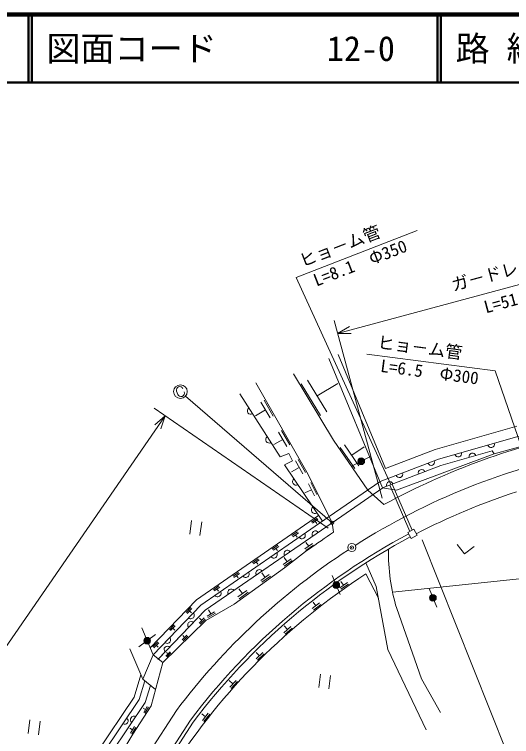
# Model space of a CAD drawing. Units: millimetres on the paper. Extents: x 40 to 680, y 20 to 380.
# Drawn here: x 115.7 to 188.6, y 274.1 to 380 of the extents above; entities that cross this region are included whole.
import ezdxf
from ezdxf.enums import TextEntityAlignment as Align

# ---------------------------------------------------------------- set-up
doc = ezdxf.new("R2010")
doc.units = ezdxf.units.MM
doc.header["$PDMODE"] = 32
doc.header["$PDSIZE"] = 0.5
for name, color, linetype, lineweight in [('M-BGD', 7, 'Continuous', 18), ('M-TTL', 2, 'Continuous', 140), ('M-TTL-LINE', 7, 'Continuous', 50)]:
    doc.layers.add(name, color=color, linetype=linetype, lineweight=lineweight)
doc.layers.add('M-TTL-TXT', color=7, linetype='Continuous')
doc.styles.add('ＭＳ ゴシック', font='')
doc.styles.get('ＭＳ ゴシック').set_extended_font_data('MS Gothic')

msp = doc.modelspace()

# ---------------------------------------------------------------- linework, layer by layer
at = {"layer": 'M-BGD'}
for p, q in [((157.026, 341.425), (174.74, 348.296)), ((163.095, 333.197), (212.327, 346.511)), ((157.026, 341.425), (170.915, 311.026)), ((169.624, 309.055), (162.573, 335.128)), ((164.825, 334.201), (163.095, 333.197)), ((163.095, 333.197), (165.095, 333.202)), ((161.804, 329.526), (169.693, 310.559)), ((163.189, 330.102), (170.134, 313.404)), ((167.352, 330.183), (186.193, 327.731)), ((189.988, 316.652), (186.193, 327.731)), ((162.487, 317.573), (156.633, 327.284)), ((158.694, 326.352), (161.492, 321.71)), ((158.778, 312.533), (151.077, 325.967)), ((157.766, 325.793), (160.564, 321.151)), ((160.093, 324.031), (163.117, 325.854)), ((139.486, 324.724), (139.667, 324.258)), ((148.733, 324.361), (154.66, 315.12)), ((162.311, 305.442), (140.799, 324.018)), ((151.842, 323.149), (153.179, 320.815)), ((152.308, 323.416), (153.646, 321.083)), ((161.683, 304.619), (136.175, 322.235)), ((81.211, 239.131), (137.821, 321.099)), ((137.821, 321.099), (136.297, 319.803)), ((137.149, 319.215), (137.821, 321.099)), ((152.511, 321.982), (151.047, 321.143)), ((154.857, 318.97), (156.072, 316.851)), ((177.42, 316.194), (189.367, 319.619)), ((154.433, 318.727), (155.648, 316.608)), ((189.725, 318.162), (177.896, 314.77)), ((177.896, 314.77), (189.725, 318.162)), ((197.26, 318.688), (186.065, 315.553)), ((155.041, 317.668), (153.744, 316.924)), ((167.518, 310.22), (162.487, 317.573)), ((164.103, 316.889), (166.213, 313.805)), ((163.486, 316.467), (165.596, 313.383)), ((165.158, 315.347), (166.973, 316.589)), ((170.134, 313.404), (177.42, 316.194)), ((185.751, 315.982), (178.213, 313.821)), ((186.065, 315.553), (185.751, 315.982)), ((154.66, 315.12), (155.94, 315.617)), ((155.94, 315.617), (156.456, 314.538)), ((157.286, 314.733), (158.384, 312.819)), ((165.221, 313.777), (167.892, 315.144)), ((177.896, 314.77), (169.309, 311.482)), ((169.336, 311.492), (177.896, 314.77)), ((171.723, 310.193), (186.065, 315.553)), ((156.456, 314.538), (155.305, 313.956)), ((155.305, 313.956), (160.853, 305.652)), ((157.452, 313.556), (156.313, 312.904)), ((156.903, 314.514), (158.001, 312.599)), ((178.213, 313.821), (169.693, 310.559)), ((162.311, 305.442), (158.778, 312.533)), ((169.309, 311.482), (161.861, 306.346)), ((158.808, 311.148), (159.68, 309.399)), ((159.158, 311.323), (160.029, 309.573)), ((169.723, 310.553), (162.311, 305.442)), ((169.693, 310.559), (171.723, 310.193)), ((173.691, 304.174), (170.748, 310.962)), ((174.002, 304.338), (171.075, 311.087)), ((159.244, 310.274), (158.295, 309.801)), ((169.885, 308.09), (167.518, 310.22)), ((142.389, 294.135), (160.298, 306.483)), ((161.861, 306.346), (143.04, 293.369)), ((143.04, 293.369), (161.861, 306.346)), ((141.684, 305.752), (141.425, 303.769)), ((143.171, 305.558), (142.913, 303.575)), ((162.311, 305.442), (143.691, 292.603)), ((162.311, 305.442), (143.691, 292.603)), ((160.101, 306.105), (159.278, 305.537)), ((160.215, 305.94), (159.392, 305.373)), ((159.803, 305.656), (160.03, 305.327)), ((162.506, 304.05), (162.311, 305.442)), ((157.22, 304.118), (156.397, 303.55)), ((173.404, 304.023), (174.289, 304.489)), ((173.865, 303.136), (173.404, 304.023)), ((174.75, 303.601), (174.289, 304.489)), ((157.333, 303.953), (156.51, 303.386)), ((156.922, 303.67), (157.149, 303.34)), ((173.865, 303.136), (174.75, 303.601)), ((154.338, 302.131), (153.515, 301.564)), ((154.452, 301.967), (153.629, 301.399)), ((158.296, 301.591), (159.402, 302.39)), ((158.849, 301.99), (158.452, 302.539)), ((158.456, 301.369), (159.562, 302.169)), ((175.486, 302.924), (188.138, 271.185)), ((180.625, 302.267), (181.703, 300.866)), ((183.104, 301.944), (181.703, 300.866)), ((154.04, 301.683), (154.267, 301.354)), ((151.457, 300.145), (150.634, 299.577)), ((151.571, 299.98), (150.747, 299.412)), ((155.095, 299.299), (156.273, 300.15)), ((155.684, 299.724), (155.247, 300.329)), ((155.266, 299.063), (156.443, 299.914)), ((155.285, 298.838), (147.922, 293.507)), ((151.159, 299.696), (151.386, 299.367)), ((167.224, 299.549), (168.751, 296.077)), ((148.576, 298.158), (147.752, 297.59)), ((148.689, 297.993), (147.866, 297.425)), ((148.277, 297.709), (148.505, 297.38)), ((151.823, 296.955), (153.073, 297.859)), ((152.448, 297.407), (151.97, 298.069)), ((162.308, 297.681), (163.461, 294.912)), ((167.243, 297.949), (169.065, 294.371)), ((152.004, 296.705), (153.254, 297.609)), ((163.411, 295.893), (164.526, 296.657)), ((163.968, 296.275), (163.585, 296.835)), ((190.216, 297.272), (171.141, 295.269)), ((145.694, 296.171), (144.871, 295.603)), ((145.808, 296.006), (144.984, 295.439)), ((145.396, 295.722), (145.623, 295.393)), ((149.139, 295.037), (148.618, 295.758)), ((163.564, 295.67), (164.679, 296.434)), ((168.751, 296.077), (170.457, 286.831)), ((176.495, 295.814), (177.631, 293.037)), ((148.477, 294.559), (149.801, 295.516)), ((148.668, 294.294), (149.992, 295.251)), ((135.604, 287.087), (142.389, 294.135)), ((147.922, 293.507), (143.783, 291.121)), ((159.379, 292.839), (160.459, 293.666)), ((159.919, 293.253), (159.501, 293.799)), ((159.544, 292.624), (160.624, 293.45)), ((136.029, 286.086), (143.04, 293.369)), ((136.029, 286.086), (143.04, 293.369)), ((136.75, 285.393), (143.691, 292.603)), ((143.691, 292.603), (136.806, 285.451)), ((141.568, 292.994), (140.875, 292.273)), ((141.712, 292.855), (141.019, 292.135)), ((141.366, 292.495), (141.654, 292.217)), ((143.95, 291.742), (145.051, 292.377)), ((144.501, 292.059), (144.146, 292.675)), ((171.756, 292.839), (175.392, 282.521)), ((142.785, 290.72), (143.546, 291.467)), ((143.165, 291.094), (142.837, 291.428)), ((142.934, 290.568), (143.695, 291.315)), ((144.077, 291.522), (145.178, 292.156)), ((143.783, 291.121), (137.46, 284.915)), ((139.141, 290.472), (138.448, 289.752)), ((139.285, 290.334), (138.592, 289.613)), ((155.73, 289.756), (155.265, 290.297)), ((136.029, 286.086), (134.362, 290.012)), ((138.938, 289.973), (139.227, 289.696)), ((155.215, 289.313), (156.246, 290.199)), ((155.392, 289.106), (156.423, 289.993)), ((133.962, 287.226), (136.365, 289.023)), ((140.314, 288.267), (141.005, 288.945)), ((140.659, 288.606), (140.387, 288.883)), ((140.449, 288.129), (141.14, 288.807)), ((136.714, 287.951), (136.02, 287.23)), ((136.858, 287.812), (136.164, 287.091)), ((136.511, 287.452), (136.799, 287.174)), ((132.628, 286.962), (134.526, 282.493)), ((136.029, 286.086), (134.526, 282.493)), ((137.46, 284.915), (136.029, 286.086)), ((137.912, 285.882), (138.534, 286.493)), ((138.223, 286.188), (138.006, 286.409)), ((138.034, 285.758), (138.656, 286.369)), ((151.639, 285.922), (151.156, 286.422)), ((151.158, 285.457), (152.12, 286.386)), ((151.344, 285.265), (152.306, 286.194)), ((170.457, 286.831), (176.074, 275.042)), ((137.46, 284.915), (135.739, 278.603)), ((133.247, 279.834), (134.255, 283.132)), ((160.585, 283.247), (160.327, 281.264)), ((162.072, 283.054), (161.814, 281.071)), ((134.822, 282.251), (133.977, 279.486)), ((133.977, 279.486), (134.822, 282.251)), ((134.526, 282.493), (136.385, 280.971)), ((147.734, 281.814), (147.205, 282.3)), ((147.275, 281.316), (148.192, 282.313)), ((147.475, 281.133), (148.391, 282.129)), ((175.392, 282.521), (178.186, 277.58)), ((135.658, 281.565), (134.89, 279.051)), ((135.658, 281.565), (134.89, 279.051)), ((133.247, 279.834), (121.189, 261.942)), ((133.977, 279.486), (121.817, 261.442)), ((121.817, 261.442), (133.977, 279.486)), ((134.89, 279.051), (122.601, 260.817)), ((134.89, 279.051), (122.601, 260.817)), ((135.739, 278.603), (133.086, 274.4)), ((118.077, 244.984), (139.449, 277.907)), ((134.921, 278.047), (134.592, 278.252)), ((134.656, 277.619), (135.187, 278.475)), ((134.827, 277.513), (135.358, 278.369)), ((117.982, 276.521), (117.724, 274.538)), ((123.261, 248.378), (141.498, 276.472)), ((143.699, 276.977), (143.17, 277.403)), ((143.273, 276.447), (144.126, 277.506)), ((143.485, 276.277), (144.337, 277.335)), ((119.47, 276.328), (119.211, 274.344)), ((120.593, 243.351), (141.907, 276.184)), ((132.722, 274.556), (133.326, 275.528)), ((133.086, 274.4), (123.878, 259.491)), ((133.024, 275.042), (132.605, 275.302)), ((132.917, 274.435), (133.52, 275.407))]:
    msp.add_line(p, q, dxfattribs=at)
for centre, radius in [((140.042, 324.672), 1), ((166.556, 314.46), 0.5), ((166.556, 314.46), 0.4), ((166.556, 314.46), 0.3), ((166.556, 314.46), 0.2), ((166.556, 314.46), 0.1), ((165.174, 301.798), 0.6), ((162.885, 296.297), 0.5), ((162.885, 296.297), 0.4), ((162.885, 296.297), 0.3), ((162.885, 296.297), 0.2), ((162.885, 296.297), 0.1), ((177.063, 294.426), 0.5), ((177.063, 294.426), 0.4), ((177.063, 294.426), 0.3), ((177.063, 294.426), 0.2), ((177.063, 294.426), 0.1), ((135.164, 288.125), 0.5), ((135.164, 288.125), 0.4), ((135.164, 288.125), 0.3), ((135.164, 288.125), 0.2), ((135.164, 288.125), 0.1)]:
    msp.add_circle(centre, radius, dxfattribs=at)
for centre, radius, start, end in [((139.952, 324.905), 0.5, 21.19975, 201.19975), ((140.133, 324.439), 0.5, 201.19975, 21.19975), ((150.353, 321.836), 0.5, 122.67517, 302.67517), ((219.463, 217.547), 103.228, 101.10556, 118.70339), ((153.052, 317.627), 0.5, 122.67517, 302.67517), ((185.586, 316.975), 0.5, 195.99879, 15.99879), ((219.463, 217.547), 100.228, 101.15958, 122.45364), ((180.779, 315.597), 0.5, 195.99879, 15.99879), ((182.867, 315.155), 0.5, 15.99879, 195.99879), ((176.807, 314.353), 0.5, 200.95172, 20.95172), ((172.138, 312.565), 0.5, 200.95172, 20.95172), ((175.411, 312.748), 0.5, 20.95172, 200.95172), ((156.972, 311.461), 0.5, 123.74469, 303.74469), ((170.742, 310.96), 0.5, 20.95172, 200.95172), ((219.463, 217.547), 97.228, 108.05656, 117.45583), ((159.749, 307.304), 0.5, 123.74469, 303.74469), ((219.463, 217.547), 103.572, 123.36239, 128.29059), ((159.842, 303.739), 0.5, 34.58687, 214.58687), ((219.463, 217.547), 97.728, 118.04212, 142.91857), ((219.463, 217.547), 97.228, 118.0451, 142.90806), ((157.859, 303.587), 0.5, 214.58687, 34.58687), ((219.463, 217.547), 100.228, 123.13962, 142.96995), ((153.742, 300.749), 0.5, 214.58687, 34.58687), ((155.725, 300.901), 0.5, 34.58687, 214.58687), ((199.397, 301.122), 28.855, 179.10556, 196.68091), ((219.463, 217.547), 95.873, 123.00306, 147.20861), ((149.626, 297.91), 0.5, 214.58687, 34.58687), ((151.609, 298.063), 0.5, 34.58687, 214.58687), ((147.493, 295.225), 0.5, 34.58687, 214.58687), ((145.51, 295.072), 0.5, 214.58687, 34.58687), ((141.577, 291.85), 0.5, 226.09198, 46.09198), ((141.61, 290.442), 0.5, 46.09198, 226.09198), ((138.11, 288.247), 0.5, 226.09198, 46.09198), ((138.143, 286.839), 0.5, 46.09198, 226.09198), ((131.877, 276.369), 0.5, 236.02127, 56.02127), ((133.214, 276.563), 0.5, 56.02127, 236.02127)]:
    msp.add_arc(centre, radius, start, end, dxfattribs=at)
for p in [(162.311, 305.442), (165.174, 301.798)]:
    msp.add_point(p, dxfattribs=at)
at = {"layer": 'M-TTL'}
msp.add_line((680, 380), (40, 380), dxfattribs=at)
at = {"layer": 'M-TTL-LINE'}
for p, q in [((117.75, 380), (117.75, 370)), ((118.25, 380), (118.25, 370)), ((177.75, 380), (177.75, 370)), ((178.25, 380), (178.25, 370)), ((40, 370), (680, 370))]:
    msp.add_line(p, q, dxfattribs=at)

# ---------------------------------------------------------------- texts
at = {"layer": 'M-BGD', "style": 'ＭＳ ゴシック'}
for rotation, p in [(21.2, (158.127, 342.388)), (352.583, (168.78, 330.502))]:
    msp.add_text('ヒョ－ム管', height=1.833, rotation=rotation, dxfattribs=at).set_placement(p, align=Align.BOTTOM_LEFT)
for s, rotation, p in [('L=8.1\u3000Φ350', 21.2, (166.063, 344.394)), ('L=51.0', 15.133, (187.972, 338.889)), ('L=6.5\u3000Φ300', 352.583, (176.708, 328.461))]:
    msp.add_text(s, height=1.833, rotation=rotation, dxfattribs=at).set_placement(p, align=Align.TOP_CENTER)
msp.add_text('ガ－ドレ－ル', height=1.833, rotation=15.133, dxfattribs=at).set_placement((187.45, 340.819), align=Align.BOTTOM_CENTER)
at = {"layer": 'M-TTL-TXT', "style": 'ＭＳ ゴシック'}
for s, p in [('図面コード', (120.38, 375)), ('路 線 名', (180.38, 375)), ('12-0', (161.521, 375))]:
    msp.add_text(s, height=3.666, dxfattribs=at).set_placement(p, align=Align.MIDDLE_LEFT)

doc.saveas('drawing.dxf')
